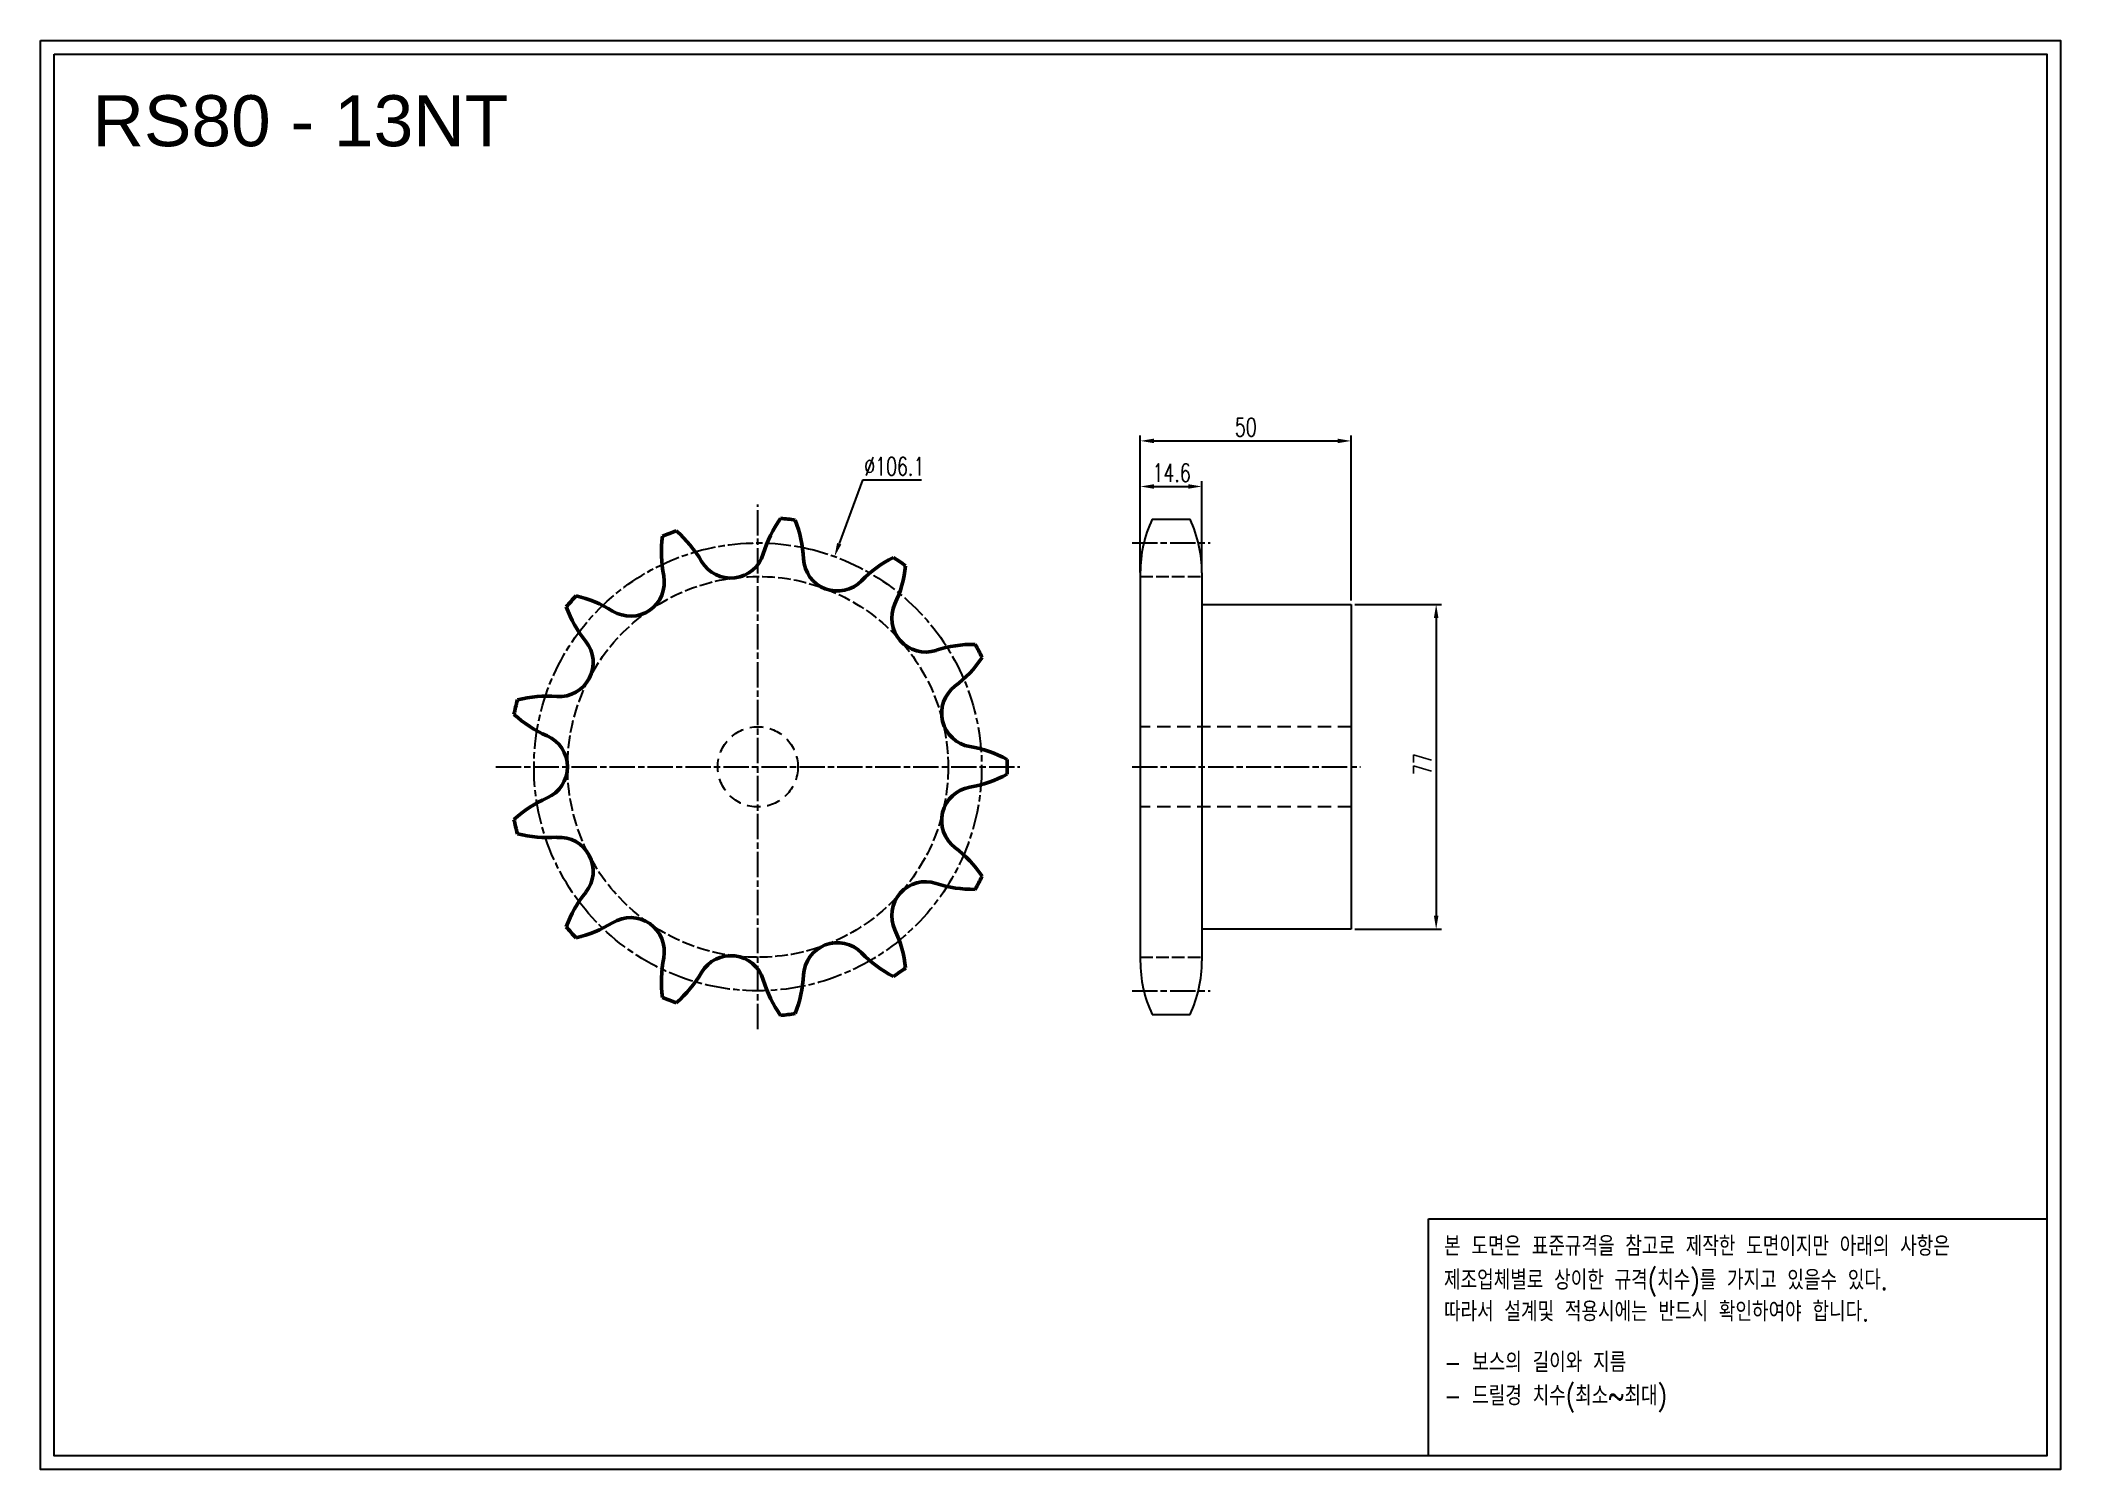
# Model space of a CAD drawing. Header units: millimetres. Extents: x -67306 to -66827, y 15712 to 16051.
import ezdxf

# ---------------------------------------------------------------- set-up
doc = ezdxf.new("R2010")
doc.units = ezdxf.units.MM
for name, pattern in [('AM_ISO02W050', [7.5, 6, -1.5]), ('AM_ISO02W050x2', [3.75, 3, -0.75]), ('AM_ISO08W050', [18, 12, -1.5, 3, -1.5]), ('AM_ISO08W050x2', [9, 6, -0.75, 1.5, -0.75]), ('HIDDEN', [9.525, 6.35, -3.175])]:
    doc.linetypes.add(name, pattern=pattern)
for name, color, linetype, lineweight in [('AM_0N', 7, 'Continuous', 50), ('AM_3N', 6, 'AM_ISO02W050', 25), ('AM_7', 4, 'AM_ISO08W050', 25), ('AM_7N', 4, 'AM_ISO08W050', 25)]:
    doc.layers.add(name, color=color, linetype=linetype, lineweight=lineweight)
doc.layers.add('HL', color=2, linetype='HIDDEN')
doc.layers.add('S-DIM', color=7, linetype='Continuous')
doc.styles.add('HAN', font='ROMANS.shx', dxfattribs={"width": 0.7, "bigfont": 'whgtxt.shx'})
doc.styles.add('HSG', font='SIMPLEX.shx', dxfattribs={"width": 0.7, "bigfont": 'HSG.shx'})
doc.styles.get("Standard").update_dxf_attribs({"font": 'arial.ttf'})
doc.dimstyles.new('APP8', dxfattribs={"dimscale": 1.8, "dimtxt": 2.4, "dimasz": 1.8, "dimexe": 0.7, "dimexo": 0.5, "dimgap": 0.6, "dimtad": 1, "dimtoh": 1, "dimdec": 1, "dimrnd": 0.01, "dimzin": 9, "dimdsep": 46, "dimtxsty": 'HSG', "dimcen": 0, "dimclrd": 1, "dimclre": 1, "dimclrt": 256, "dimazin": 2, "dimtp": 1, "dimtm": 1, "dimtfac": 0.5, "dimtdec": 1, "dimtofl": 0, "dimtmove": 0, "dimatfit": 3, "dimfxl": 0, "dimtvp": 1, "dimtolj": 2, "dimlwd": -1, "dimlwe": -1, "dimarcsym": 0})

# ---------------------------------------------------------------- blocks, each defined once
blk = doc.blocks.new('*D1')
at = {"layer": 'Defpoints', "color": 0, "transparency": 16777216}
for p in [(-66994.93, 15917.09), (-66994.93, 15840.09), (-66974.78, 15840.09)]:
    blk.add_point(p, dxfattribs=at)
at = {"layer": 'S-DIM', "color": 1, "transparency": 16777216}
for p, q in [((-66994.03, 15917.09), (-66973.52, 15917.09)), ((-66974.78, 15913.85), (-66974.78, 15843.33)), ((-66994.03, 15840.09), (-66973.52, 15840.09))]:
    blk.add_line(p, q, dxfattribs=at)
for points in [[(-66975.32, 15913.85), (-66974.24, 15913.85), (-66974.78, 15917.09)], [(-66975.32, 15843.33), (-66974.24, 15843.33), (-66974.78, 15840.09)]]:
    blk.add_solid(points, dxfattribs=at)
at = {"layer": 'S-DIM', "transparency": 16777216, "insert": (-66978.02, 15879.26), "char_height": 4.32, "attachment_point": 5, "rotation": 90, "style": 'HSG'}
blk.add_mtext('\\A2;77', dxfattribs=at)
blk = doc.blocks.new('*D2')
at = {"layer": 'Defpoints', "color": 0, "transparency": 16777216}
for p in [(-67030.33, 15945.04), (-67044.93, 15923.72), (-67030.33, 15923.72)]:
    blk.add_point(p, dxfattribs=at)
at = {"layer": 'S-DIM', "color": 1, "transparency": 16777216}
for p, q in [((-67044.93, 15924.62), (-67044.93, 15946.3)), ((-67030.33, 15924.62), (-67030.33, 15946.3)), ((-67041.69, 15945.04), (-67033.57, 15945.04))]:
    blk.add_line(p, q, dxfattribs=at)
for points in [[(-67041.69, 15945.58), (-67041.69, 15944.5), (-67044.93, 15945.04)], [(-67033.57, 15945.58), (-67033.57, 15944.5), (-67030.33, 15945.04)]]:
    blk.add_solid(points, dxfattribs=at)
at = {"layer": 'S-DIM', "transparency": 16777216, "insert": (-67037.5, 15948.28), "char_height": 4.32, "attachment_point": 5, "style": 'HSG'}
blk.add_mtext('\\A2;14.6', dxfattribs=at)
blk = doc.blocks.new('*D3')
at = {"layer": 'Defpoints', "color": 0, "transparency": 16777216}
for p in [(-66994.93, 15955.84), (-67044.93, 15923.72), (-66994.93, 15917.09)]:
    blk.add_point(p, dxfattribs=at)
at = {"layer": 'S-DIM', "color": 1, "transparency": 16777216}
for p, q in [((-67044.93, 15924.62), (-67044.93, 15957.1)), ((-67041.69, 15955.84), (-66998.17, 15955.84)), ((-66994.93, 15917.99), (-66994.93, 15957.1))]:
    blk.add_line(p, q, dxfattribs=at)
for points in [[(-67041.69, 15956.38), (-67041.69, 15955.3), (-67044.93, 15955.84)], [(-66998.17, 15956.38), (-66998.17, 15955.3), (-66994.93, 15955.84)]]:
    blk.add_solid(points, dxfattribs=at)
at = {"layer": 'S-DIM', "transparency": 16777216, "insert": (-67019.93, 15959.08), "char_height": 4.32, "attachment_point": 5, "style": 'HSG'}
blk.add_mtext('\\A2;50', dxfattribs=at)
blk = doc.blocks.new('*D4')
at = {"layer": 'Defpoints', "color": 0, "transparency": 16777216}
for p in [(-67117.43, 15928.44), (-67153.81, 15828.74)]:
    blk.add_point(p, dxfattribs=at)
at = {"layer": 'S-DIM', "color": 1, "transparency": 16777216}
for p, q in [((-67110.83, 15946.56), (-67116.32, 15931.49)), ((-67096.79, 15946.56), (-67110.83, 15946.56))]:
    blk.add_line(p, q, dxfattribs=at)
blk.add_solid([(-67116.83, 15931.67), (-67115.82, 15931.3), (-67117.43, 15928.44)], dxfattribs=at)
at = {"layer": 'S-DIM', "transparency": 16777216, "insert": (-67103.27, 15949.8), "char_height": 4.32, "attachment_point": 5, "style": 'HSG'}
blk.add_mtext('\\A2;∅106.1', dxfattribs=at)
blk = doc.blocks.new('notice1')
at = {"color": 4}
blk.add_lwpolyline([(-22142.12, 1735.9), (-22053.8, 1735.9), (-22053.8, 1702.07), (-22142.12, 1702.07)], close=True, dxfattribs=at)
at = {"color": 4, "style": 'HAN', "width": 0.8}
for s, p in [('본 도면은 표준규격을 참고로 제작한 도면이지만 아래의 사항은', (-22139.9, 1730.62)), ('제조업체별로 상이한 규격(치수)를 가지고 있을수 있다.', (-22139.9, 1725.78)), ('따라서 설계및 적용시에는 반드시 확인하여야 합니다.', (-22139.9, 1721.28)), ('- 보스의 길이와 지름', (-22139.9, 1714.03)), ('- 드릴경 치수(최소~최대)', (-22139.9, 1709.27))]:
    blk.add_text(s, height=2.7949, dxfattribs=at).set_placement(p)

msp = doc.modelspace()

# ---------------------------------------------------------------- linework, layer by layer
for p, q in [((-67042.13, 15937.27), (-67033.13, 15937.27)), ((-67044.93, 15924.57), (-67044.93, 15832.61)), ((-67030.33, 15924.57), (-67030.33, 15832.61)), ((-67030.33, 15917.09), (-66994.93, 15917.09)), ((-66994.93, 15917.09), (-66994.93, 15840.09)), ((-66994.93, 15840.09), (-67030.33, 15840.09)), ((-67042.13, 15819.91), (-67033.13, 15819.91))]:
    msp.add_line(p, q)
for points in [[(-67305.73, 16050.75), (-66826.72, 16050.75), (-66826.72, 15712.06), (-67305.73, 15712.06)], [(-67302.5, 16047.52), (-66829.95, 16047.52), (-66829.95, 15715.29), (-67302.5, 15715.29)]]:
    msp.add_lwpolyline(points, close=True)
for centre, start, end in [((-67014.73, 15924.57), 155.132, 180), ((-67060.53, 15924.57), 0, 24.868), ((-67014.73, 15832.61), 180, 204.868), ((-67060.53, 15832.61), 335.132, 0)]:
    msp.add_arc(centre, 30.2, start, end)
at = {"layer": 'AM_0N'}
for centre, radius, start, end in [((-67106.94, 15920.93), 28.58, 144.5957, 163.4615), ((-67135.62, 15878.59), 59.15, 81.3771, 84.7767), ((-67153.34, 15926.56), 28.58, 2.6923, 21.5582), ((-67129.9, 15929.41), 28.58, 172.288, 191.1538), ((-67135.62, 15878.59), 59.15, 109.0695, 112.469), ((-67173.6, 15912.84), 28.58, 30.3846, 49.2505), ((-67142.03, 15931.35), 8.02, 210.3846, 343.4615), ((-67116.77, 15928.28), 8.02, 182.6923, 315.7692), ((-67090.55, 15902.75), 28.58, 116.9034, 135.7692), ((-67135.62, 15878.59), 59.15, 53.6848, 57.0844), ((-67165.81, 15922.33), 8.02, 238.0769, 11.1538), ((-67129.01, 15929.3), 28.58, 335, 353.8658), ((-67135.62, 15878.59), 59.15, 136.7618, 140.1613), ((-67185.17, 15891.26), 28.58, 58.0769, 76.9428), ((-67154.17, 15926.25), 28.58, 199.9803, 218.8462), ((-67095.84, 15913.83), 8.02, 155, 288.0769), ((-67182.68, 15903.29), 8.02, 265.7692, 38.8462), ((-67084.48, 15879.04), 28.58, 89.2111, 108.0769), ((-67106.2, 15920.42), 28.58, 307.3077, 326.1735), ((-67135.62, 15878.59), 59.15, 25.9925, 29.3921), ((-67135.62, 15878.59), 59.15, 164.4541, 167.8536), ((-67185.38, 15866.79), 28.58, 85.7692, 104.6351), ((-67084.02, 15891.31), 8.02, 127.3077, 260.3846), ((-67174.19, 15912.17), 28.58, 227.6726, 246.5385), ((-67188.77, 15878.59), 8.02, 293.4615, 66.5385), ((-67090.13, 15855.22), 28.58, 61.5188, 80.3846), ((-67135.62, 15878.59), 59.15, 358.3002, 1.6998), ((-67090.13, 15901.96), 28.58, 279.6154, 298.4812), ((-67174.19, 15845.01), 28.58, 113.4615, 132.3274), ((-67084.02, 15865.87), 8.02, 99.6154, 232.6923), ((-67135.62, 15878.59), 59.15, 192.1464, 195.5459), ((-67185.38, 15890.4), 28.58, 255.3649, 274.2308), ((-67182.68, 15853.89), 8.02, 321.1538, 94.2308), ((-67106.2, 15836.76), 28.58, 33.8265, 52.6923), ((-67095.84, 15843.35), 8.02, 71.9231, 205), ((-67084.48, 15878.14), 28.58, 251.9231, 270.7889), ((-67135.62, 15878.59), 59.15, 330.6079, 334.0075), ((-67154.17, 15830.93), 28.58, 141.1538, 160.0197), ((-67135.62, 15878.59), 59.15, 219.8387, 223.2382), ((-67185.17, 15865.92), 28.58, 283.0572, 301.9231), ((-67165.81, 15834.85), 8.02, 348.8462, 121.9231), ((-67116.77, 15828.9), 8.02, 44.2308, 177.3077), ((-67129.01, 15827.88), 28.58, 6.1342, 25), ((-67129.9, 15827.77), 28.58, 168.8462, 187.712), ((-67142.03, 15825.83), 8.02, 16.5385, 149.6154), ((-67090.55, 15854.43), 28.58, 224.2308, 243.0966), ((-67173.6, 15844.34), 28.58, 310.7495, 329.6154), ((-67106.94, 15836.25), 28.58, 196.5385, 215.4043), ((-67153.34, 15830.62), 28.58, 338.4418, 357.3077), ((-67135.62, 15878.59), 59.15, 302.9156, 306.3152), ((-67135.62, 15878.59), 59.15, 247.531, 250.9305), ((-67135.62, 15878.59), 59.15, 275.2233, 278.6229)]:
    msp.add_arc(centre, radius, start, end, dxfattribs=at)
at = {"layer": 'AM_3N', "linetype": 'AM_ISO02W050x2'}
for p, q in [((-67044.93, 15923.72), (-67030.33, 15923.72)), ((-67044.93, 15833.46), (-67030.33, 15833.46))]:
    msp.add_line(p, q, dxfattribs=at)
msp.add_circle((-67135.62, 15878.59), 45.13, dxfattribs=at)
at = {"layer": 'AM_7', "linetype": 'AM_ISO08W050x2'}
for p, q in [((-67046.87, 15931.66), (-67028.39, 15931.66)), ((-67046.87, 15878.59), (-66992.72, 15878.59)), ((-67046.87, 15825.52), (-67028.39, 15825.52))]:
    msp.add_line(p, q, dxfattribs=at)
msp.add_circle((-67135.62, 15878.59), 53.07, dxfattribs=at)
at = {"layer": 'AM_7N', "linetype": 'AM_ISO08W050x2'}
for p, q in [((-67135.62, 15816.44), (-67135.62, 15940.74)), ((-67197.77, 15878.59), (-67073.47, 15878.59))]:
    msp.add_line(p, q, dxfattribs=at)
at = {"layer": 'HL', "linetype": 'HIDDEN', "ltscale": 0.5}
for p, q in [((-66994.93, 15888.09), (-67044.93, 15888.09)), ((-66994.93, 15869.09), (-67044.93, 15869.09))]:
    msp.add_line(p, q, dxfattribs=at)
msp.add_circle((-67135.62, 15878.59), 9.5, dxfattribs=at)

# ---------------------------------------------------------------- block references
at = {"xscale": 1.66053888, "yscale": 1.66053888, "zscale": 1.66053888}
msp.add_blockref('notice1', (-30208.76, 12888.94), dxfattribs=at)

# ---------------------------------------------------------------- texts
msp.add_text('RS80 - 13NT', height=12.096).set_placement((-67293.39, 16025.67))

# ---------------------------------------------------------------- dimensions: what is measured, and where the dimension line sits
at = {"layer": 'S-DIM'}
dim = msp.add_linear_dim(base=(-66994.93, 15955.84), p1=(-67044.93, 15923.72), p2=(-66994.93, 15917.09), dimstyle='APP8', dxfattribs=at)
dim.commit()
dim.dimension.update_dxf_attribs({"geometry": '*D3', "text_midpoint": (-67019.93, 15959.08)})
dim = msp.add_diameter_dim_2p(p1=(-67153.81, 15828.74), p2=(-67117.43, 15928.44), dimstyle='APP8', dxfattribs=at)
dim.commit()
dim.dimension.update_dxf_attribs({"geometry": '*D4', "text_midpoint": (-67103.27, 15946.56), "dimtype": 131})
dim = msp.add_linear_dim(base=(-67030.33, 15945.04), p1=(-67044.93, 15923.72), p2=(-67030.33, 15923.72), dimstyle='APP8', dxfattribs=at)
dim.commit()
dim.dimension.update_dxf_attribs({"geometry": '*D2', "text_midpoint": (-67037.5, 15945.04), "dimtype": 128})
dim = msp.add_linear_dim(base=(-66974.78, 15840.09), p1=(-66994.93, 15917.09), p2=(-66994.93, 15840.09), angle=90, dimstyle='APP8', dxfattribs=at)
dim.commit()
dim.dimension.update_dxf_attribs({"geometry": '*D1', "text_midpoint": (-66974.78, 15879.26), "dimtype": 128})

doc.saveas('drawing.dxf')
